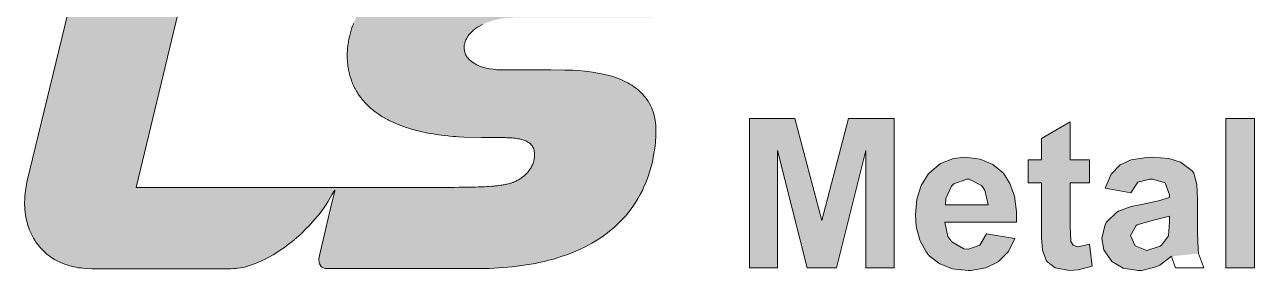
# Model space of a CAD drawing. Header units: millimetres. Extents: x 0 to 250523, y 0 to 177039.
# Drawn here: x 31378 to 63944, y 163765 to 170291 of the extents above; entities that cross this region are included whole.
import ezdxf

# ---------------------------------------------------------------- set-up
doc = ezdxf.new("R2010")
doc.units = ezdxf.units.MM
doc.header["$LTSCALE"] = 100
doc.layers.get('0').update_dxf_attribs({"linetype": 'CONTINUOUS'})
doc.layers.add('HACTH', color=250, linetype='CONTINUOUS')
doc.layers.add('manh', color=8, linetype='CONTINUOUS', lineweight=5)

# ---------------------------------------------------------------- blocks, each defined once
blk = doc.blocks.new('logoLS')
at = {"layer": 'HACTH', "true_color": 0x0a1e5a}
h = blk.add_hatch(color=158, dxfattribs=at)
h.dxf.hatch_style = 1
h.paths.add_polyline_path([(35288.67653223686, 14194.5219622702), (35417.43057662424, 14712.66692555684), (35604.77814334945, 15470.21097977314), (35659.29476782552, 15691.21663569187), (35745.95249741361, 16046.09615935513), (35764.88939951232, 16124.71462882572), (35774.77520153928, 16166.79122601374), (35787.4037206088, 16222.83089185221), (35794.32019173622, 16255.6642092354), (35800.27950019331, 16286.0641195795), (35806.60851478425, 16321.63220537727), (35811.86328111589, 16354.77483657747), (35817.34557282122, 16394.5284997992), (35820.52313164785, 16421.3345708386), (35823.80106694543, 16454.73433414189), (35825.11865110311, 16471.46077504352), (35826.447479269, 16492.75323582516), (35827.02144645818, 16504.96177229448), (35827.57844066026, 16521.73202516412), (35827.86158618611, 16538.51019388827), (35827.86362353608, 16555.29205887799), (35827.57729321159, 16572.07340054499), (35827.30078362907, 16581.11757343285), (35826.09501532081, 16605.61348337109), (35824.84152962861, 16622.3522435638), (35823.19735443231, 16639.05394043977), (35820.47435435385, 16660.28519360442), (35818.59007337573, 16672.29684811388), (35815.5677139957, 16688.80835558008), (35812.04162781686, 16705.22144272539), (35807.99514019257, 16721.51663956942), (35805.58894580824, 16730.25609633949), (35798.26153883827, 16753.66245544643), (35792.50567352993, 16769.43788690376), (35783.02380362712, 16791.78877346916), (35779.01212503179, 16800.17193998501), (35771.22474880797, 16815.048374595), (35762.75573103468, 16829.55258102692), (35752.77892893169, 16844.88322527282), (35743.83577152575, 16857.31162664795), (35733.40094660431, 16870.47755039431), (35727.9395173724, 16876.85704051709), (35722.31510816154, 16883.09105898824), (35715.23356623517, 16890.48756709933), (35710.57708652515, 16895.0938565394), (35704.46937414679, 16900.85429165506), (35698.21223877022, 16906.45433472929), (35685.28129065677, 16917.17646835564), (35670.10328075162, 16928.50698711932), (35657.97090364702, 16936.73109341186), (35643.69479188672, 16945.57334726833), (35629.05589029379, 16953.79632686474), (35617.76732147882, 16959.6051658949), (35598.83753837564, 16968.40769566211), (35583.3342119212, 16974.8474598506), (35567.61985408957, 16980.76191116538), (35558.13087532623, 16984.06653849274), (35535.70273811022, 16991.16414699826), (35519.5453458546, 16995.70307869691), (35503.27648185578, 16999.82667710038), (35491.47837596003, 17002.55478505417), (35470.46519563231, 17006.90263857198), (35453.94825163262, 17009.88326488458), (35437.37201249157, 17012.5073320634), (35417.71501141111, 17015.16471740819), (35404.08573420719, 17016.73557523271), (35370.6819860707, 17019.87626074237), (35337.26494974877, 17022.46172918985), (35249.62271869973, 17024.65459214419), (26367.92494473304, 17024.65459214419), (26070.82090774283, 17017.22634137748), (25922.51359272504, 17012.45603080868), (25774.29059651669, 17006.41306442558), (25626.18002538744, 16998.67322362331), (25434.06183236593, 16985.39389975625), (25330.4092640942, 16976.43497220881), (25182.81363951881, 16961.4431324554), (25035.46299943247, 16943.913261384), (24888.39728388307, 16923.92408088827), (24741.65643291757, 16901.55431286146), (24566.25197751983, 16871.7148858913), (24449.31006818637, 16849.97533641843), (24303.79363615706, 16820.80598123069), (24158.78247933532, 16789.30702795391), (24014.32800153527, 16755.41069955059), (23870.48160657147, 16719.04921898275), (23763.4828286533, 16690.2456343543), (23584.82140938914, 16638.67854436894), (23443.12081832078, 16594.6056613471), (23302.25267097075, 16547.92600841581), (23162.27669075178, 16498.62927838217), (23024.90107804071, 16447.33851709647), (22885.24214516464, 16392.14174277504), (22748.31486211857, 16334.9208566788), (22612.54217167269, 16275.02284374618), (22477.99549355963, 16212.42804196151), (22349.93785947363, 16149.72515212471), (22212.86579765403, 16079.07480199845), (22082.4253103534, 16008.30692307366), (21953.49590800411, 15934.82224847679), (21826.14871300384, 15858.62987386179), (21737.64505438029, 15803.4734767442), (21576.48669665027, 15698.16139701201), (21454.31860417826, 15613.9141092936), (21334.02517613617, 15527.01437988673), (21187.4537976709, 15415.50473205943), (21099.36069220991, 15345.32784223475), (20985.13898897835, 15250.58608103345), (20873.09070871037, 15153.28520854312), (20763.29066719743, 15053.45622790232), (20698.22634907859, 14992.07647847273), (20550.73287968966, 14846.34399729775), (20448.11962886446, 14739.14118522545), (20348.04500107106, 14629.56613874371), (20269.67827269435, 14540.01514540007), (20155.79676338274, 14403.47861115209), (20063.76830330538, 14287.06345754652), (19974.5682879209, 14168.46929675055), (19900.67183273623, 14065.48348197515), (19804.94676212547, 13924.9531960336), (19724.66754254594, 13800.1474984716), (19647.50195901841, 13673.39362861373), (19590.54334653855, 13575.02348296699), (19502.7962183702, 13414.29339784686), (19468.68503542209, 13348.39925363019), (19435.42281392449, 13282.07327259862), (19403.02106947242, 13215.3233544256), (19371.49131766008, 13148.15739878453), (19338.43951198482, 13075.17714328476), (19311.093820062, 13012.60927598364), (19282.24886262731, 12944.24504937557), (19254.32145353872, 12875.50085154484), (19227.32284453348, 12806.38690870796), (19201.26428734907, 12736.91344708163), (19176.15703372238, 12667.09069288242), (19143.88627147022, 12572.58126952674), (19128.84164483356, 12526.43826758029), (19106.65885807807, 12455.62984185345), (19085.47950145067, 12384.5150127401), (19065.31913097261, 12313.10520610935), (19046.1933026656, 12241.41184783162), (19028.11757255043, 12169.44636377657), (19005.74588360544, 12073.39861040655), (18995.17902119539, 12024.74490932846), (18980.35255895345, 11952.03431207291), (18966.65137157019, 11879.10351681761), (18954.09876672551, 11805.96767445217), (18942.71805209806, 11732.6419358669), (18932.53253536695, 11659.14145195187), (18923.44948330335, 11584.45559575956), (18915.83838126541, 11511.67797935277), (18909.36435737181, 11437.75225066586), (18904.1545890196, 11363.72639480204), (18900.22021269228, 11289.62261903018), (18897.5723648729, 11215.4631306192), (18896.04895423224, 11112.00978570874), (18896.18038119643, 11067.0658604505), (18897.45154139015, 10992.87275093328), (18900.03558679356, 10918.7134296993), (18903.93232581159, 10844.6105224372), (18909.14156685036, 10770.58665483538), (18915.66311831551, 10696.66445258236), (18919.65702359134, 10657.48335306637), (18932.65582717559, 10549.2199590475), (18943.16351934836, 10475.7550378851), (18955.0455357593, 10402.50289313716), (18968.32710904872, 10329.49449628673), (18983.03347185673, 10256.76081881608), (18991.52415548137, 10217.84232939011), (19016.80915981414, 10112.24289467657), (19035.89476851083, 10040.52443321183), (19056.44789590302, 9969.211119254409), (19078.47014637792, 9898.336580249425), (19113.35695974564, 9795.457002560785), (19126.92835715425, 9758.03843533498), (19153.36587065342, 9688.684202144565), (19181.2743246021, 9619.909138282412), (19210.65232901577, 9551.750701622455), (19241.49849391053, 9484.246350038098), (19286.67242228542, 9391.844356939257), (19307.58873778011, 9351.34924375394), (19342.81375938456, 9286.023490289808), (19379.4592556, 9221.48117063177), (19417.4977379702, 9157.747052873194), (19456.90171803837, 9094.845905107211), (19513.46157988091, 9009.4694919553), (19539.696212037, 8971.641388713733), (19583.03166347067, 8911.384339984272), (19627.62243844662, 8852.051053486706), (19673.44091252028, 8793.661186813028), (19720.45946124661, 8736.234397555236), (19768.65046018164, 8679.790343305503), (19794.95698589168, 8649.944203658786), (19868.43337852601, 8569.918820088264), (19919.953629183, 8516.502295635231), (19972.50787837454, 8464.098837085243), (20026.05715643999, 8412.70849946799), (20080.56249371788, 8362.331337812995), (20133.14968270226, 8315.449156832938), (20192.28727588186, 8264.616253317392), (20249.43860964175, 8217.275673538856), (20307.4093058994, 8170.94308942568), (20366.16974852281, 8125.615922646655), (20425.69032138074, 8081.291594870157), (20485.94140834082, 8037.967527765024), (20529.4618408836, 8007.596147527802), (20608.5170180588, 7954.305421689992), (20670.7836058758, 7913.946135069185), (20733.66455723997, 7874.548095085484), (20797.13126876717, 7836.096162071918), (20861.15513707325, 7798.575196361518), (20925.70755877392, 7761.970058287261), (20985.97931591188, 7728.85027531325), (21056.28562833997, 7691.447100403253), (21122.26438023953, 7657.501053627988), (21188.67719121056, 7624.414240746816), (21322.72900795774, 7560.765407726809), (21503.93465666112, 7480.918147507416), (21595.20754394576, 7443.195862820256), (21733.35767817416, 7389.054119415873), (21872.62800117058, 7337.849836693204), (22012.90725139855, 7289.463210907765), (22085.22409242578, 7265.695994387554), (22296.07130585856, 7200.688089019793), (22438.79738046927, 7160.125266408373), (22582.19542946469, 7122.011499561079), (22731.17498629168, 7085.080046649906), (22870.7391373337, 7052.824249939936), (23015.76773913927, 7021.564232678444), (23161.23486330628, 6992.37892081472), (23307.09191344131, 6965.155825385824), (23443.96800234251, 6941.345780486357), (23599.78656887566, 6916.175319277506), (23746.55435816536, 6894.346661795454), (23893.57080405287, 6874.328532792919), (24040.81304846436, 6856.152973852879), (24224.83569057088, 6836.104991947011), (24335.88297127909, 6825.431857844583), (24483.65930074814, 6812.67501509469), (24631.55691858684, 6801.249574132729), (24779.54550270236, 6790.822684511484), (25075.48123479972, 6771.645667172269), (25997.99222677585, 6749.533729660964), (27114.18041070784, 6749.533729660964), (27266.40913418296, 6747.44237308047), (27343.53431087791, 6745.270629247709), (27426.76318822813, 6742.216881420871), (27522.61144092214, 6737.158565784048), (27582.24072254472, 6733.305655701609), (27628.47448977386, 6729.821276650823), (27701.32913983171, 6723.338634055166), (27782.31212973234, 6714.816117460374), (27879.2789120567, 6701.726792676549), (27955.76386056759, 6689.336757061013), (28010.79945177783, 6679.116777607474), (28068.56505786069, 6666.688586570672), (28124.67147424515, 6653.152595876309), (28186.85618369712, 6635.802947678197), (28244.59174661141, 6617.259133282233), (28300.54420230945, 6596.721607500163), (28358.8027849379, 6571.853230315434), (28409.61673045135, 6547.300974040002), (28464.39597740921, 6516.217007550178), (28510.97753061353, 6485.877630159899), (28559.55918674741, 6448.638020956131), (28602.1295003246, 6410.523107673856), (28642.03856407874, 6368.302471957228), (28670.90589097538, 6331.217236218858), (28699.49348444492, 6290.129077273537), (28727.29372689431, 6242.698245100678), (28753.03571774648, 6188.280209265882), (28773.59725066519, 6133.537591450033), (28790.24746578548, 6076.557392074028), (28803.20951403363, 6017.205822793301), (28812.43733307335, 5957.31475222006), (28818.23805781489, 5898.590038490715), (28820.73894533899, 5843.745976874256), (28820.67622949102, 5793.862295267522), (28818.77536372992, 5746.928328987851), (28813.13462998858, 5691.513813675556), (28803.98250217503, 5632.278443035319), (28792.35178724735, 5575.35774335242), (28774.8230695856, 5509.438847582321), (28758.05766295304, 5454.556426365511), (28738.74772999855, 5400.22574473964), (28716.42207829433, 5344.211368209915), (28692.94704353682, 5290.741821932315), (28667.37125138985, 5237.924822477391), (28639.5004940388, 5184.961163694621), (28610.85985080409, 5134.612065767054), (28579.53070896561, 5083.441501496243), (28546.29850467062, 5032.914769694034), (28507.06598951109, 4978.117196672247), (28472.59547097446, 4932.947394299903), (28435.55424070114, 4887.935729103745), (28396.88278939622, 4844.100079583819), (28358.47331090283, 4803.887558942545), (28323.15991486423, 4769.569908729056), (28288.49851606786, 4737.787632881896), (28247.54764419969, 4703.47987029358), (28198.76404019992, 4665.693188676902), (28149.54645061144, 4630.290278800529), (28110.49626345607, 4603.57810255012), (28026.32799124776, 4548.315568976454), (27970.19452633557, 4514.479555209574), (27920.85126278165, 4486.644315289566), (27881.08330017608, 4465.785252009402), (27835.85813946102, 4443.117288206995), (27786.94045330956, 4420.189681217308), (27732.66406452085, 4396.691475725209), (27678.45020853402, 4375.039753663179), (27620.68034910795, 4353.976795585883), (27577.89648466127, 4339.680584982562), (27533.94740373281, 4325.780345543521), (27492.1894070959, 4313.400300062553), (27434.56790776353, 4297.549537586106), (27354.94325106452, 4277.805715976574), (27318.38892806624, 4269.512316677486), (27259.92168892326, 4257.16002133157), (27201.25335397548, 4245.789358273149), (27154.13244860561, 4237.321196246834), (27083.45417867136, 4225.609443867754), (27024.37125897384, 4216.662655188701), (26945.12588347856, 4205.615747888922), (26846.57540916593, 4193.806360431073), (26787.17094941484, 4187.347419315076), (26727.71412394056, 4181.380141379078), (26670.68850323174, 4176.072953623836), (26549.11943621782, 4165.937967642327), (26380.09119077341, 4154.171492284454), (26310.64222244266, 4150.01128698408), (26191.30664377683, 4143.649600261473), (26051.75889168005, 4137.295041493139), (25952.51788049051, 4133.36969877791), (25833.08527675644, 4129.224569053739), (25681.42509087827, 4124.779920687783), (25594.16964725277, 4122.592258544231), (25474.69446474779, 4119.975290931587), (25265.39213614026, 4116.246883813233), (24996.73571991711, 4112.645880202472), (24799.4883209985, 4110.747815521142), (24518.73677720374, 4108.964102880447), (24276.22975205898, 4107.887929922203), (23702.05046233395, 4107.050166271975), (7712.554077198963, 4107.050166271975), (10802.45946748485, 17005.5815481827), (5461.793562478735, 17005.5815481827), (5437.148918187943, 17005.3568213894), (5424.433931714273, 17005.16246186557), (5411.721868553665, 17004.87403034547), (5398.775610702812, 17004.45101561071), (5386.310559320846, 17003.89467176562), (5373.614193082321, 17003.17312013352), (5360.926527600153, 17002.29686010192), (5348.249486047542, 17001.26723720733), (5339.518409064272, 17000.46893168008), (5329.258359123836, 16999.43632488203), (5322.936271548737, 16998.74539937515), (5316.619421019336, 16998.01025707426), (5310.308482312365, 16997.22843962704), (5304.004130203859, 16996.39748868142), (5297.707039469969, 16995.51494588511), (5291.417884886963, 16994.5783528859), (5284.906973740436, 16993.54769057553), (5278.866102602332, 16992.5334137422), (5272.604949403672, 16991.42164372007), (5266.354686120525, 16990.24903259915), (5260.116117240396, 16989.01467172621), (5253.890047249151, 16987.71765244781), (5247.677280634525, 16986.35706611065), (5241.478621882852, 16984.93200406141), (5234.372432914678, 16983.21323483327), (5229.126988143078, 16981.88456247875), (5222.976802316727, 16980.25824356323), (5216.846508269314, 16978.55920050066), (5210.738297038595, 16976.7840315057), (5204.654359661974, 16974.92933479324), (5198.596887176856, 16972.99170857825), (5192.568070620414, 16970.96775107551), (5188.009599678684, 16969.37075262423), (5180.60489522363, 16966.64852591627), (5174.67385123251, 16964.35147846647), (5168.778296159348, 16961.96358319593), (5162.919559102622, 16959.4854957441), (5157.098969161744, 16956.91787175095), (5151.317855436006, 16954.26136685622), (5145.249602215131, 16951.35656366683), (5139.879665964982, 16948.68394335755), (5134.227226484799, 16945.76167849148), (5128.623655959963, 16942.74767869845), (5123.07238183089, 16939.63978048629), (5117.576831539395, 16936.43582036346), (5112.140432527056, 16933.1336348381), (5105.902821072261, 16929.17066782113), (5101.458511028788, 16926.22644487163), (5096.217389297556, 16922.6214840915), (5091.043750887504, 16918.91922132118), (5085.938097576844, 16915.12270348659), (5080.900931143784, 16911.23497751407), (5075.932753366767, 16907.2590903301), (5069.684820339782, 16902.05457255611), (5066.205371913966, 16899.05493992218), (5061.447183595621, 16894.83184398361), (5056.760019051843, 16890.53057560388), (5052.144396324294, 16886.15290477045), (5047.600833453703, 16881.70060147094), (5043.129848481971, 16877.175435693), (5036.595600019093, 16870.29271293874), (5034.407672877192, 16867.91360180959), (5030.157240092987, 16863.18059824494), (5025.980662569054, 16858.38216798677), (5021.877931322087, 16853.52031697146), (5017.849037368665, 16848.59705113701), (5013.893971726182, 16843.61437642021), (5010.01272541075, 16838.574298758), (5005.87666659872, 16833.03178516927), (5002.471364277182, 16828.33003358071), (4998.809138793498, 16823.13039981143), (4995.216311848024, 16817.88252223516), (4991.690582045354, 16812.58900037285), (4988.229647990084, 16807.25243374583), (4984.83120828832, 16801.87542187544), (4981.492961543961, 16796.46056428284), (4977.717645137571, 16790.17697769927), (4974.988037533243, 16785.5275321377), (4971.818397042109, 16780.01307006331), (4968.703315351042, 16774.46792220347), (4965.64242406364, 16768.8929354652), (4962.635354782804, 16763.28895675414), (4959.681739111664, 16757.65683297458), (4956.781208653118, 16751.99741103302), (4953.933395010186, 16746.31153783499), (4951.454852971015, 16741.25423278398), (4948.394074966781, 16734.86391302774), (4945.700046145358, 16729.10427908506), (4943.053871722543, 16723.32238591701), (4940.453580499277, 16717.51946088846), (4937.897201276035, 16711.69673136266), (4935.382762852242, 16705.85542470385), (4932.908294028719, 16699.9967682758), (4927.277916280786, 16686.26355056336), (4923.372319246526, 16676.41238693264), (4918.80780288321, 16664.54063941061), (4914.378945543198, 16652.6185435683), (4910.086874561617, 16640.64756349899), (4904.52315128257, 16624.44643864711), (4901.916404722259, 16616.56511203386), (4898.023241103045, 16604.46090775187), (4894.228740480031, 16592.32454438059), (4890.508237103932, 16580.16406169312), (4883.225280590239, 16555.91848822392), (4862.699323753362, 16479.86872928968), (1934.64647986507, 4389.206298393081), (1887.251637198729, 4148.217620989366), (1852.824718289426, 3941.604061831953), (1833.239195287344, 3784.075795280864), (1822.08883112506, 3661.773158891069), (1812.435011089081, 3501.678603509325), (1807.815576303517, 3293.670943778707), (1809.440589814913, 3170.901266452216), (1813.193502358859, 3072.46684712387), (1822.997799827833, 2925.723165591481), (1835.127274426748, 2803.520378361806), (1854.626137857675, 2656.813138301135), (1870.460810284014, 2560.497171531781), (1893.782138006063, 2439.928492692183), (1920.923819863819, 2320.161899025028), (1936.638103373698, 2257.941068721237), (1986.828571853577, 2083.581230900483), (2025.715597623028, 1967.092391190177), (2058.470907637384, 1878.220926404465), (2115.690575773944, 1738.588218402409), (2166.814821587177, 1626.919068390561), (2220.029739801073, 1520.971114580054), (2281.266648143646, 1409.61521805136), (2344.573157098843, 1304.365493265912), (2420.745730289957, 1188.846355914604), (2483.304855907802, 1101.715480162936), (2558.619253615383, 1004.690681176435), (2660.524068257189, 885.0702419492882), (2720.574612694094, 820.041132093349), (2806.974661382381, 732.7353636172484), (2938.606259069406, 612.2974954905802), (2990.007657691487, 568.9740717963432), (3086.353936582688, 492.7910523018799), (3185.669615431689, 420.5121012766031), (3254.897494120873, 373.5620852612774), (3392.424835302169, 287.925873846747), (3499.488374763751, 227.7243238015799), (3608.828902716516, 171.6135450570145), (3720.06834148604, 119.715369374142), (3833.201077075792, 71.89257132139754), (4000.210862039006, 9.675466838816646), (4064.153208094649, -11.6775618296233), (4181.600818683743, -47.56296487158397), (4300.156114741578, -79.62979198090032), (4428.379690545495, -109.8818612334435), (4539.999721502652, -132.6519759170478), (4661.01477663184, -153.6895338959293), (4782.592837868608, -171.0653498634929), (4893.240579630829, -183.6452248020214), (5026.953596002772, -194.8954575209645), (5394.129846630851, -208.9599009189405), (5906.68092979584, -208.9599009189405), (8310.816671050387, -208.9599009189405), (10979.09731202153, -208.9599009189405), (12287.0222463255, -208.9599009189405), (12725.52553351829, -208.9599009189405), (12882.92552888475, -202.8748369921232), (13005.37075780984, -193.7291141224559), (13081.06873774365, -185.6362667673966), (13248.56203058269, -160.3262918388936), (13369.03497882839, -136.3215245794272), (13448.08413531631, -118.2252752906061), (13607.29625168233, -76.6561309855897), (13724.98068870162, -41.65364843310089), (13823.63257200632, -9.571271833323408), (14071.89113075402, 81.89735112787457), (14204.49045094696, 136.8177167172544), (14587.90824409004, 318.0973452966427), (14737.11452072859, 397.3404266397118), (14970.37791978195, 530.7595872983802), (15159.6183917101, 647.471347771585), (15349.05513576197, 771.8652855482651), (15565.73760332551, 923.4246721186211), (15720.71629852825, 1038.001225689135), (15955.6781827053, 1221.804996480758), (16082.6118755457, 1326.3230615356), (16329.28395618452, 1540.403354405076), (16431.23383740522, 1633.3227670411), (16763.73784296692, 1956.061185172177), (16857.74850413285, 2053.255414021784), (17076.80548675847, 2291.125101151003), (17187.07230705605, 2417.447390908143), (17367.78204485168, 2635.575357523805), (17495.55689139652, 2799.418648517574), (17633.15949232131, 2985.998739792616), (17780.3443536564, 3199.424881945132), (17870.18829551199, 3339.361279235163), (18085.60007060843, 3710.927630872873), (18178.61017298884, 3883.294976242586), (18220.55354265484, 3965.189988380706), (18236.86997450702, 3944.7944470566), (18238.41930805344, 3906.213316752808), (18227.22401762823, 3861.471142104944), (18202.5026771347, 3791.1381776614), (17995.14988018747, 2917.165575503372), (17620.17031419219, 1326.512684493617), (17478.90114703751, 723.2269752795108), (17425.33263776963, 491.6972405210254), (17407.31844769104, 400.3937455995473), (17397.55286306411, 316.2011147401645), (17395.57063926686, 274.1480816782569), (17395.56182067853, 239.1193482230301), (17400.77645320235, 168.8640109812259), (17412.72270415444, 105.4351031552069), (17430.64208226325, 48.45337910944364), (17454.06052880478, -2.175973264675121), (17514.92952607351, -85.32567736727651), (17551.05271371489, -118.1304636016139), (17590.39949597977, -145.3413702753023), (17676.01429951144, -183.8348478995031), (17720.95496105612, -195.5914764542249), (17766.74892584036, -202.4179058697191), (17880.1435040778, -204.7881941706291), (18073.27457402169, -204.7881941706291), (18777.06049447169, -204.7881941706291), (21041.91811320034, -204.7881941706291), (24266.07870213071, -204.7881941706291), (25299.90352927335, -204.7881941706291), (25702.85249391257, -204.7881941706291), (26423.57238271239, -191.3097669397248), (26668.89942791627, -181.1855318155721), (26910.27721613937, -168.0013238653191), (27159.02628526755, -150.79751827789), (27403.71002180933, -130.1557385121705), (27648.04995871417, -105.7538859482738), (27891.97721658449, -77.50395001121797), (28024.50221428974, -60.48505871411179), (28378.29805077752, -9.063280046044383), (28620.49751326919, 31.42809064796893), (28861.91267338872, 76.33210160647286), (29048.27701977582, 114.2525748161715), (29341.94131931313, 180.0791235140641), (29580.27209460258, 239.2828145328676), (29817.26522876217, 303.6184053827892), (29983.68748695392, 352.2294929348281), (30286.56525645207, 448.422144623124), (30518.4640180443, 529.261133414926), (30833.7675865076, 650.0324808640871), (30975.62523741531, 708.7430563762899), (31200.38962958253, 807.7408345621661), (31422.22443394549, 913.1251806920627), (31600.50835858099, 1003.774266361957), (31855.90251692583, 1143.66997232032), (32067.08323940739, 1269.072028916678), (32286.65933683037, 1409.757200284395), (32476.35241051868, 1540.602854601689), (32673.69481190562, 1686.835714773682), (32894.49599954847, 1864.094009548949), (33051.83992832678, 2000.258144535066), (33231.88482088759, 2167.333976801368), (33426.76787814824, 2363.466291766789), (33572.12180825975, 2521.543231604737), (33731.6590762235, 2708.298804797698), (33885.75045316643, 2903.797150898492), (34028.13713909174, 3099.861064131605), (34164.59600409563, 3304.084179547732), (34274.0984440468, 3481.57856103743), (34413.01059746277, 3727.752815267013), (34524.78240764805, 3946.456586936256), (34593.89770402329, 4092.828438112921), (34723.38149307353, 4395.626162208674), (34848.18220490123, 4734.133567346725), (34888.92908376747, 4858.003431474266), (34959.4553206045, 5093.254165537539), (35038.94298570406, 5401.606676356867), (35076.49491088733, 5570.175707074115), (35123.46414281637, 5811.201015113272), (35168.92958120746, 6091.550115999242), (35196.36653842719, 6296.91399724537), (35222.11023543018, 6541.141265510872), (35240.41746746295, 6800.076613892335), (35247.72759142285, 7031.519424077822), (35246.1061587123, 7193.354803771653), (35242.64149015153, 7276.98406259052), (35234.12447089516, 7399.48851801979), (35215.48203726101, 7567.955123851658), (35204.43895424053, 7643.282249439856), (35182.9683095034, 7764.2075847534), (35147.1229302953, 7923.2138938508), (35125.6018058788, 8002.975502277434), (35089.3369997642, 8120.323557350959), (35039.4170433078, 8257.803752085369), (35001.27165489399, 8349.594655541936), (34949.37107407046, 8460.92718020617), (34891.32144687756, 8571.15582954255), (34829.69031278463, 8675.375602893531), (34762.07392989355, 8777.933242598956), (34700.93991171045, 8862.13238805637), (34612.26989839622, 8972.573343787806), (34530.53871171863, 9064.276910461253), (34467.03988893086, 9129.880123826966), (34354.68446660089, 9235.707944723312), (34261.18411061459, 9315.37069793488), (34187.91477094148, 9373.261298688829), (34064.74445995816, 9462.800098254229), (33962.37805602665, 9530.66683853144), (33862.52163056331, 9591.801855037744), (33750.59400215303, 9654.993401719956), (33641.65008752455, 9711.676138168785), (33488.96423625993, 9784.079619921396), (33418.79288188601, 9814.883207522393), (33305.27634011523, 9861.710769572177), (33066.01004139858, 9949.430912917713), (32840.55758603674, 10020.16081044997), (32591.95243613806, 10086.71799572103), (32364.04168742453, 10138.66521433944), (32065.74849218025, 10195.18237580015), (31880.5605005807, 10224.43704810925), (31637.16336781857, 10256.80664573022), (31485.50198247167, 10273.78112695884), (31148.36098279583, 10303.60068590339), (30849.98035589652, 10321.66094497708), (30658.00390921161, 10329.52253190137), (30412.55090692185, 10335.65701308643), (29685.22081916349, 10337.77890365774), (28357.19584154698, 10337.77890365774), (27206.65803181706, 10337.77890365774), (27010.39818258188, 10341.95061054633), (26815.08644967689, 10354.18129684514), (26730.76836380106, 10362.21548009687), (26622.33462648827, 10375.03983156738), (26433.65969891974, 10404.52621457295), (26366.78315876622, 10417.46200643544), (26250.95789850876, 10443.20931529498), (26075.46177300823, 10491.08913345309), (26011.00149913901, 10511.83059956366), (25909.16236480395, 10548.54491524282), (25753.3870358594, 10615.67147235328), (25672.9572250495, 10656.97416650195), (25610.12682631868, 10693.03767351695), (25480.51947757171, 10780.54870774556), (25366.46121779166, 10878.67863208259), (25331.22942770273, 10914.73061972961), (25277.65538692975, 10975.70064067904), (25218.79647737113, 11060.39740121906), (25191.15471510834, 11107.74326727143), (25161.03150715586, 11168.75527476956), (25133.31968740351, 11239.0572240384), (25119.19262584217, 11284.1873733988), (25099.47988219012, 11364.40587312344), (25087.47591042705, 11465.46578833141), (25084.96581178089, 11536.76540055888), (25086.49683036993, 11588.27495761169), (25091.98179578979, 11649.46825194685), (25098.61867033166, 11694.53177188907), (25114.83218088478, 11770.12200536247), (25138.53431992745, 11848.79011661239), (25152.60033278947, 11886.98052248533), (25176.5666463495, 11943.53676936129), (25203.66983563302, 11998.78194317862), (25292.79266521125, 12143.36951300141), (25338.29359865352, 12203.72268407873), (25405.14431739203, 12281.98395706829), (25539.11299654632, 12413.29791383527), (25598.52651058557, 12463.54027104995), (25694.03502337239, 12536.55289133196), (25797.69604369183, 12607.01720615301), (25868.39340972644, 12650.70596280106), (26061.52447854949, 12755.18825922976), (26120.74768228934, 12783.4136403228), (26272.00605478755, 12848.57760752539), (26347.41202685866, 12877.72369839065), (26498.79521462519, 12930.21032740659), (26580.3144817669, 12955.37263596163), (26740.65940582706, 12999.04349183588), (26817.83179540897, 13017.48201130598), (26996.74532403133, 13054.31860870262), (27058.66445790627, 13065.25693073514), (27180.01264434669, 13083.9390983365), (27265.63079866883, 13094.80312815227), (27546.49512955779, 13119.93109825614), (27837.81851750391, 13128.35920090339), (35023.21254548978, 13128.35920090339), (35172.43760725332, 13727.29078586475)])
at = {"layer": 'manh', "true_color": 0x7d8282}
h = blk.add_hatch(color=8, dxfattribs=at)
h.dxf.hatch_style = 1
h.paths.add_polyline_path([(51708.32395059044, 4536.887556573842), (51841.79597556858, 4536.887556573842), (52492.47209733153, 4203.207494131755), (52659.31212855211, 3952.947447300423), (52842.83616289577, 3185.483303682412), (50573.81173828606, 3185.483303682412), (50590.4957414082, 3519.1633661245), (50890.80779760691, 4169.839487887453), (51024.27982258412, 4303.31151286466)], flags=16)
h.paths.add_polyline_path([(52759.41614728502, 1650.555016445462), (52392.36807859771, 1033.246900928672), (51791.74396620213, 833.0388634619302), (51558.16792249202, 849.7228665840811), (50907.49180072907, 1216.770935271401), (50707.28376326418, 1500.398988347035), (50540.44373204175, 2267.863131965045), (54344.39644388749, 2267.863131965045), (54344.39644388749, 2835.119238117244), (54227.60842203244, 3635.951387979556), (53994.03237832234, 4319.99551598681), (53643.66831275808, 4853.883615894709), (53093.09620972711, 5321.035703314002), (52409.05208171986, 5604.663756390568), (51624.90393498061, 5704.767775123474), (51007.59581946197, 5638.031762634871), (50323.55169145472, 5371.087712681386), (49739.61158218036, 4887.251622139011), (49656.19156656961, 4803.831606528256), (49289.14349788323, 4203.207494131755), (49055.56745417311, 3485.795359880198), (48988.83144168451, 2651.595203774516), (49022.19944792881, 2034.287088254933), (49222.40748539462, 1300.190950882155), (49556.0875478367, 682.8828353625722), (49722.92757905823, 482.6747978976928), (50273.49968208826, 48.89071672176942), (50957.54381009551, -218.0533332317136), (51775.05996307998, -301.4733488424681), (51925.21599117841, -301.4733488424681), (52709.36413791856, -168.0013238652609), (53343.35625655937, 132.3107323325239), (53393.40826592582, 165.6787385768257), (53910.61236271251, 699.566838484723), (54260.97642827674, 1400.294969614129)])
h.paths.add_polyline_path([(58215.08516822092, 1099.982913416345), (57597.77705270227, 949.8268853160553), (57347.51700587, 1033.246900928672), (57214.04498089372, 1233.454938393552), (57214.04498089372, 1250.138941515703), (57180.67697464942, 2050.971091377083), (57180.67697464942, 4353.363522231113), (58215.08516822092, 4353.363522231113), (58215.08516822092, 5571.295750146266), (57180.67697464942, 5571.295750146266), (57180.67697464942, 7590.060127923731), (55662.43269053555, 6705.807962450665), (55662.43269053555, 5571.295750146266), (54961.70455940615, 5571.295750146266), (54961.70455940615, 4353.363522231113), (55662.43269053555, 4353.363522231113), (55662.43269053555, 1850.763053912204), (55662.43269053555, 1450.346978980582), (55712.48469990201, 782.9868540954776), (55929.37674048903, 199.0467448211275), (56396.52882790926, -168.0013238652609), (57147.30896840513, -301.4733488424681), (57614.46105582442, -268.1053425981663), (58348.55719319812, -67.89730513328686)])
h.paths.add_polyline_path([(62436.13795811858, 2584.859191285912), (62436.13795811858, 2284.547135086265), (62386.08594875213, 1533.766994591337), (62019.03788006572, 1033.246900928672), (61952.30186757713, 983.1948915603571), (61234.88973332557, 766.3028509733266), (60634.26562092907, 999.878894682508), (60384.00557409773, 1550.450997713487), (60684.31763029646, 2084.339097621385), (60734.36963966197, 2117.707103865687), (61518.51778640214, 2351.283147574868), (61735.40982698916, 2401.335156941321)], flags=16)
h.paths.add_polyline_path([(63987.75024847674, 599.462819752749), (63954.38224223244, 849.7228665840811), (63921.01423598907, 1717.291028934065), (63921.01423598907, 3485.795359880198), (63887.64622974384, 4253.259503498208), (63737.49020164543, 4853.883615894709), (63637.3861829125, 4987.355640871916), (63020.07806739386, 5454.507728292141), (62402.76995187427, 5638.031762634871), (61518.51778640214, 5704.767775123474), (61234.88973332557, 5688.083772001323), (60417.37358034204, 5571.295750146266), (59833.43347106676, 5304.351700191851), (59349.59738052532, 4803.831606528256), (59032.60132120537, 4069.735469155479), (60400.68957721988, 3819.475422322284), (60767.73764590628, 4386.731528474483), (61401.72976454707, 4536.887556573842), (61535.20178952429, 4536.887556573842), (62219.24591753153, 4353.363522231113), (62436.13795811858, 3719.371403589379), (62436.13795811858, 3569.215375490953), (61868.88185196732, 3402.375344269444), (60967.94568337209, 3202.167306804564), (60417.37358034204, 3085.379284948576), (59750.01345545693, 2851.803241239395), (59649.90943672402, 2785.067228750792), (59099.33733369398, 2267.863131965045), (59032.60132120537, 2134.391106987838), (58865.76128998388, 1400.294969614129), (58965.86530871678, 799.6708572176283), (59382.96538676961, 182.3627416989766), (59983.58949916704, -184.6853269874118), (60784.42164902843, -301.4733488424681), (60984.62968649331, -301.4733488424681), (61718.72582386795, -117.9493144988082), (61935.61786445497, -17.84529576683417), (62552.92597997456, 449.306791653391), (62602.97798934008, 282.4667604309507), (62753.13401743944, -168.0013238652609), (64254.69429843116, -168.0013238652609), (64238.01029530902, -117.9493144988082)])
h.paths.add_polyline_path([(65422.57451697986, -168.0013238652609), (65422.57451697986, 7756.900159145241), (66940.81880109372, 7756.900159145241), (66940.81880109372, -168.0013238652609)])
h.paths.add_polyline_path([(43249.53436767298, -168.0013238652609), (41681.23807419266, 6071.815843810793), (41681.23807419266, -168.0013238652609), (40196.36179632309, -168.0013238652609), (40196.36179632309, 7756.900159145241), (42598.85824591003, 7756.900159145241), (44033.68251441222, 2351.283147574868), (45451.82277979316, 7756.900159145241), (47854.31922938012, 7756.900159145241), (47854.31922938012, -168.0013238652609), (46369.44295151054, -168.0013238652609), (46369.44295151054, 6071.815843810793), (44801.14665803021, -168.0013238652609)])
edge = h.paths.add_edge_path(flags=17)
edge.add_line((62552.92597997456, 449.306791653391), (62602.97798934089, 282.466760432173))
edge.add_line((62602.97798934008, 282.4667604309507), (62753.13401743933, -168.0013238664833))
edge.add_line((62753.13401743944, -168.0013238652609), (64254.69429843081, -168.0013238652609))
edge.add_line((64254.69429843116, -168.0013238652609), (64238.01029530906, -117.9493144989246))
edge.add_line((64238.01029530902, -117.9493144988082), (63987.7502484771, 599.462819752691))
at = {"layer": 'manh'}
for points in [[(19227.32284453348, 12806.38690870796), (19201.26428734907, 12736.91344708163), (19176.15703372238, 12667.09069288242), (19143.88627147022, 12572.58126952674), (19128.84164483356, 12526.43826758029), (19106.65885807807, 12455.62984185345), (19085.47950145067, 12384.5150127401), (19065.31913097261, 12313.10520610935), (19046.1933026656, 12241.41184783162), (19028.11757255043, 12169.44636377657), (19005.74588360544, 12073.39861040655), (18995.17902119539, 12024.74490932846), (18980.35255895345, 11952.03431207291), (18966.65137157019, 11879.10351681761), (18954.09876672551, 11805.96767445217), (18942.71805209806, 11732.6419358669), (18932.53253536695, 11659.14145195187), (18923.44948330335, 11584.45559575956), (18915.83838126541, 11511.67797935277), (18909.36435737181, 11437.75225066586), (18904.1545890196, 11363.72639480204), (18900.22021269228, 11289.62261903018), (18897.5723648729, 11215.4631306192), (18896.04895423224, 11112.00978570874), (18896.18038119643, 11067.0658604505), (18897.45154139015, 10992.87275093328), (18900.03558679356, 10918.7134296993), (18903.93232581159, 10844.6105224372), (18909.14156685036, 10770.58665483538), (18915.66311831551, 10696.66445258236), (18919.65702359134, 10657.48335306637), (18932.65582717559, 10549.2199590475), (18943.16351934836, 10475.7550378851), (18955.0455357593, 10402.50289313716), (18968.32710904872, 10329.49449628673), (18983.03347185673, 10256.76081881608), (18991.52415548137, 10217.84232939011), (19016.80915981414, 10112.24289467657), (19035.89476851083, 10040.52443321183), (19056.44789590302, 9969.211119254409), (19078.47014637792, 9898.336580249425), (19113.35695974564, 9795.457002560785), (19126.92835715425, 9758.03843533498), (19153.36587065342, 9688.684202144565), (19181.2743246021, 9619.909138282412), (19210.65232901577, 9551.750701622455), (19241.49849391053, 9484.246350038098), (19286.67242228542, 9391.844356939257), (19307.58873778011, 9351.34924375394), (19342.81375938456, 9286.023490289808), (19379.4592556, 9221.48117063177), (19417.4977379702, 9157.747052873194), (19456.90171803837, 9094.845905107211), (19513.46157988091, 9009.4694919553), (19539.696212037, 8971.641388713733), (19583.03166347067, 8911.384339984272), (19627.62243844662, 8852.051053486706), (19673.44091252028, 8793.661186813028), (19720.45946124661, 8736.234397555236), (19768.65046018164, 8679.790343305503), (19794.95698589168, 8649.944203658786), (19868.43337852601, 8569.918820088264), (19919.953629183, 8516.502295635231), (19972.50787837454, 8464.098837085243), (20026.05715643999, 8412.70849946799), (20080.56249371788, 8362.331337812995), (20133.14968270226, 8315.449156832938), (20192.28727588186, 8264.616253317392), (20249.43860964175, 8217.275673538856), (20307.4093058994, 8170.94308942568), (20366.16974852281, 8125.615922646655), (20425.69032138074, 8081.291594870157), (20485.94140834082, 8037.967527765024), (20529.4618408836, 8007.596147527802), (20608.5170180588, 7954.305421689992), (20670.7836058758, 7913.946135069185), (20733.66455723997, 7874.548095085484), (20797.13126876717, 7836.096162071918), (20861.15513707325, 7798.575196361518), (20925.70755877392, 7761.970058287261), (20985.97931591188, 7728.85027531325), (21056.28562833997, 7691.447100403253), (21122.26438023953, 7657.501053627988), (21188.67719121056, 7624.414240746816), (21322.72900795774, 7560.765407726809), (21503.93465666112, 7480.918147507416), (21595.20754394576, 7443.195862820256), (21733.35767817416, 7389.054119415873), (21872.62800117058, 7337.849836693204), (22012.90725139855, 7289.463210907765), (22085.22409242578, 7265.695994387554), (22296.07130585856, 7200.688089019793), (22438.79738046927, 7160.125266408373), (22582.19542946469, 7122.011499561079), (22731.17498629168, 7085.080046649906), (22870.7391373337, 7052.824249939936), (23015.76773913927, 7021.564232678444), (23161.23486330628, 6992.37892081472), (23307.09191344131, 6965.155825385824), (23443.96800234251, 6941.345780486357), (23599.78656887566, 6916.175319277506), (23746.55435816536, 6894.346661795454), (23893.57080405287, 6874.328532792919), (24040.81304846436, 6856.152973852879), (24224.83569057088, 6836.104991947011), (24335.88297127909, 6825.431857844583), (24483.65930074814, 6812.67501509469), (24631.55691858684, 6801.249574132729), (24779.54550270236, 6790.822684511484), (25075.48123479972, 6771.645667172269), (25997.99222677585, 6749.533729660964), (27114.18041070784, 6749.533729660964), (27266.40913418296, 6747.44237308047), (27343.53431087791, 6745.270629247709), (27426.76318822813, 6742.216881420871), (27522.61144092214, 6737.158565784048), (27582.24072254472, 6733.305655701609), (27628.47448977386, 6729.821276650823), (27701.32913983171, 6723.338634055166), (27782.31212973234, 6714.816117460374), (27879.2789120567, 6701.726792676549), (27955.76386056759, 6689.336757061013), (28010.79945177783, 6679.116777607474), (28068.56505786069, 6666.688586570672), (28124.67147424515, 6653.152595876309), (28186.85618369712, 6635.802947678197), (28244.59174661141, 6617.259133282233), (28300.54420230945, 6596.721607500163), (28358.8027849379, 6571.853230315434), (28409.61673045135, 6547.300974040002), (28464.39597740921, 6516.217007550178), (28510.97753061353, 6485.877630159899), (28559.55918674741, 6448.638020956131), (28602.1295003246, 6410.523107673856), (28642.03856407874, 6368.302471957228), (28670.90589097538, 6331.217236218858), (28699.49348444492, 6290.129077273537), (28727.29372689431, 6242.698245100678), (28753.03571774648, 6188.280209265882), (28773.59725066519, 6133.537591450033), (28790.24746578548, 6076.557392074028), (28803.20951403363, 6017.205822793301), (28812.43733307335, 5957.31475222006), (28818.23805781489, 5898.590038490715), (28820.73894533899, 5843.745976874256), (28820.67622949102, 5793.862295267522), (28818.77536372992, 5746.928328987851), (28813.13462998858, 5691.513813675556), (28803.98250217503, 5632.278443035319), (28792.35178724735, 5575.35774335242), (28774.8230695856, 5509.438847582321), (28758.05766295304, 5454.556426365511), (28738.74772999855, 5400.22574473964), (28716.42207829433, 5344.211368209915), (28692.94704353682, 5290.741821932315), (28667.37125138985, 5237.924822477391), (28639.5004940388, 5184.961163694621), (28610.85985080409, 5134.612065767054), (28579.53070896561, 5083.441501496243), (28546.29850467062, 5032.914769694034), (28507.06598951109, 4978.117196672247), (28472.59547097446, 4932.947394299903), (28435.55424070114, 4887.935729103745), (28396.88278939622, 4844.100079583819), (28358.47331090283, 4803.887558942545), (28323.15991486423, 4769.569908729056), (28288.49851606786, 4737.787632881896), (28247.54764419969, 4703.47987029358), (28198.76404019992, 4665.693188676902), (28149.54645061144, 4630.290278800529), (28110.49626345607, 4603.57810255012), (28026.32799124776, 4548.315568976454), (27970.19452633557, 4514.479555209574), (27920.85126278165, 4486.644315289566), (27881.08330017608, 4465.785252009402), (27835.85813946102, 4443.117288206995), (27786.94045330956, 4420.189681217308), (27732.66406452085, 4396.691475725209), (27678.45020853402, 4375.039753663179), (27620.68034910795, 4353.976795585883), (27577.89648466127, 4339.680584982562), (27533.94740373281, 4325.780345543521), (27492.1894070959, 4313.400300062553), (27434.56790776353, 4297.549537586106), (27354.94325106452, 4277.805715976574), (27318.38892806624, 4269.512316677486), (27259.92168892326, 4257.16002133157), (27201.25335397548, 4245.789358273149), (27154.13244860561, 4237.321196246834), (27083.45417867136, 4225.609443867754), (27024.37125897384, 4216.662655188701), (26945.12588347856, 4205.615747888922), (26846.57540916593, 4193.806360431073), (26787.17094941484, 4187.347419315076), (26727.71412394056, 4181.380141379078), (26670.68850323174, 4176.072953623836), (26549.11943621782, 4165.937967642327), (26380.09119077341, 4154.171492284454), (26310.64222244266, 4150.01128698408), (26191.30664377683, 4143.649600261473), (26051.75889168005, 4137.295041493139), (25952.51788049051, 4133.36969877791), (25833.08527675644, 4129.224569053739), (25681.42509087827, 4124.779920687783), (25594.16964725277, 4122.592258544231), (25474.69446474779, 4119.975290931587), (25265.39213614026, 4116.246883813233), (24996.73571991711, 4112.645880202472), (24799.4883209985, 4110.747815521142), (24518.73677720374, 4108.964102880447), (24276.22975205898, 4107.887929922203), (23702.05046233395, 4107.050166271975), (7712.554077198963, 4107.050166271975), (10802.45946748485, 17005.5815481827)], [(4862.699323753362, 16479.86872928968), (1934.64647986507, 4389.206298393081), (1887.251637198729, 4148.217620989366), (1852.824718289426, 3941.604061831953), (1833.239195287344, 3784.075795280864), (1822.08883112506, 3661.773158891069), (1812.435011089081, 3501.678603509325), (1807.815576303517, 3293.670943778707), (1809.440589814913, 3170.901266452216), (1813.193502358859, 3072.46684712387), (1822.997799827833, 2925.723165591481), (1835.127274426748, 2803.520378361806), (1854.626137857675, 2656.813138301135), (1870.460810284014, 2560.497171531781), (1893.782138006063, 2439.928492692183), (1920.923819863819, 2320.161899025028), (1936.638103373698, 2257.941068721237), (1986.828571853577, 2083.581230900483), (2025.715597623028, 1967.092391190177), (2058.470907637384, 1878.220926404465), (2115.690575773944, 1738.588218402409), (2166.814821587177, 1626.919068390561), (2220.029739801073, 1520.971114580054), (2281.266648143646, 1409.61521805136), (2344.573157098843, 1304.365493265912), (2420.745730289957, 1188.846355914604), (2483.304855907802, 1101.715480162936), (2558.619253615383, 1004.690681176435), (2660.524068257189, 885.0702419492882), (2720.574612694094, 820.041132093349), (2806.974661382381, 732.7353636172484), (2938.606259069406, 612.2974954905802), (2990.007657691487, 568.9740717963432), (3086.353936582688, 492.7910523018799), (3185.669615431689, 420.5121012766031), (3254.897494120873, 373.5620852612774), (3392.424835302169, 287.925873846747), (3499.488374763751, 227.7243238015799), (3608.828902716516, 171.6135450570145), (3720.06834148604, 119.715369374142), (3833.201077075792, 71.89257132139754), (4000.210862039006, 9.675466838816646), (4064.153208094649, -11.6775618296233), (4181.600818683743, -47.56296487158397), (4300.156114741578, -79.62979198090032), (4428.379690545495, -109.8818612334435), (4539.999721502652, -132.6519759170478), (4661.01477663184, -153.6895338959293), (4782.592837868608, -171.0653498634929), (4893.240579630829, -183.6452248020214), (5026.953596002772, -194.8954575209645), (5394.129846630851, -208.9599009189405), (5906.68092979584, -208.9599009189405), (8310.816671050387, -208.9599009189405), (10979.09731202153, -208.9599009189405), (12287.0222463255, -208.9599009189405), (12725.52553351829, -208.9599009189405), (12882.92552888475, -202.8748369921232), (13005.37075780984, -193.7291141224559), (13081.06873774365, -185.6362667673966), (13248.56203058269, -160.3262918388936), (13369.03497882839, -136.3215245794272), (13448.08413531631, -118.2252752906061), (13607.29625168233, -76.6561309855897), (13724.98068870162, -41.65364843310089), (13823.63257200632, -9.571271833323408), (14071.89113075402, 81.89735112787457), (14204.49045094696, 136.8177167172544), (14587.90824409004, 318.0973452966427), (14737.11452072859, 397.3404266397118), (14970.37791978195, 530.7595872983802), (15159.6183917101, 647.471347771585), (15349.05513576197, 771.8652855482651), (15565.73760332551, 923.4246721186211), (15720.71629852825, 1038.001225689135), (15955.6781827053, 1221.804996480758), (16082.6118755457, 1326.3230615356), (16329.28395618452, 1540.403354405076), (16431.23383740522, 1633.3227670411), (16763.73784296692, 1956.061185172177), (16857.74850413285, 2053.255414021784), (17076.80548675847, 2291.125101151003), (17187.07230705605, 2417.447390908143), (17367.78204485168, 2635.575357523805), (17495.55689139652, 2799.418648517574), (17633.15949232131, 2985.998739792616), (17780.3443536564, 3199.424881945132), (17870.18829551199, 3339.361279235163), (18085.60007060843, 3710.927630872873), (18178.61017298884, 3883.294976242586), (18220.55354265484, 3965.189988380706), (18236.86997450702, 3944.7944470566), (18238.41930805344, 3906.213316752808), (18227.22401762823, 3861.471142104944), (18202.5026771347, 3791.1381776614), (17995.14988018747, 2917.165575503372), (17620.17031419219, 1326.512684493617), (17478.90114703751, 723.2269752795108), (17425.33263776963, 491.6972405210254), (17407.31844769104, 400.3937455995473), (17397.55286306411, 316.2011147401645), (17395.57063926686, 274.1480816782569), (17395.56182067853, 239.1193482230301), (17400.77645320235, 168.8640109812259), (17412.72270415444, 105.4351031552069), (17430.64208226325, 48.45337910944364), (17454.06052880478, -2.175973264675121), (17514.92952607351, -85.32567736727651), (17551.05271371489, -118.1304636016139), (17590.39949597977, -145.3413702753023), (17676.01429951144, -183.8348478995031), (17720.95496105612, -195.5914764542249), (17766.74892584036, -202.4179058697191), (17880.1435040778, -204.7881941706291), (18073.27457402169, -204.7881941706291), (18777.06049447169, -204.7881941706291), (21041.91811320034, -204.7881941706291), (24266.07870213071, -204.7881941706291), (25299.90352927335, -204.7881941706291), (25702.85249391257, -204.7881941706291), (26423.57238271239, -191.3097669397248), (26668.89942791627, -181.1855318155721), (26910.27721613937, -168.0013238653191), (27159.02628526755, -150.79751827789), (27403.71002180933, -130.1557385121705), (27648.04995871417, -105.7538859482738), (27891.97721658449, -77.50395001121797), (28024.50221428974, -60.48505871411179), (28378.29805077752, -9.063280046044383), (28620.49751326919, 31.42809064796893), (28861.91267338872, 76.33210160647286), (29048.27701977582, 114.2525748161715), (29341.94131931313, 180.0791235140641), (29580.27209460258, 239.2828145328676), (29817.26522876217, 303.6184053827892), (29983.68748695392, 352.2294929348281), (30286.56525645207, 448.422144623124), (30518.4640180443, 529.261133414926), (30833.7675865076, 650.0324808640871), (30975.62523741531, 708.7430563762899), (31200.38962958253, 807.7408345621661), (31422.22443394549, 913.1251806920627), (31600.50835858099, 1003.774266361957), (31855.90251692583, 1143.66997232032), (32067.08323940739, 1269.072028916678), (32286.65933683037, 1409.757200284395), (32476.35241051868, 1540.602854601689), (32673.69481190562, 1686.835714773682), (32894.49599954847, 1864.094009548949), (33051.83992832678, 2000.258144535066), (33231.88482088759, 2167.333976801368), (33426.76787814824, 2363.466291766789), (33572.12180825975, 2521.543231604737), (33731.6590762235, 2708.298804797698), (33885.75045316643, 2903.797150898492), (34028.13713909174, 3099.861064131605), (34164.59600409563, 3304.084179547732), (34274.0984440468, 3481.57856103743), (34413.01059746277, 3727.752815267013), (34524.78240764805, 3946.456586936256), (34593.89770402329, 4092.828438112921), (34723.38149307353, 4395.626162208674), (34848.18220490123, 4734.133567346725), (34888.92908376747, 4858.003431474266), (34959.4553206045, 5093.254165537539), (35038.94298570406, 5401.606676356867), (35076.49491088733, 5570.175707074115), (35123.46414281637, 5811.201015113272), (35168.92958120746, 6091.550115999242), (35196.36653842719, 6296.91399724537), (35222.11023543018, 6541.141265510872), (35240.41746746295, 6800.076613892335), (35247.72759142285, 7031.519424077822), (35246.1061587123, 7193.354803771653), (35242.64149015153, 7276.98406259052), (35234.12447089516, 7399.48851801979), (35215.48203726101, 7567.955123851658), (35204.43895424053, 7643.282249439856), (35182.9683095034, 7764.2075847534), (35147.1229302953, 7923.2138938508), (35125.6018058788, 8002.975502277434), (35089.3369997642, 8120.323557350959), (35039.4170433078, 8257.803752085369), (35001.27165489399, 8349.594655541936), (34949.37107407046, 8460.92718020617), (34891.32144687756, 8571.15582954255), (34829.69031278463, 8675.375602893531), (34762.07392989355, 8777.933242598956), (34700.93991171045, 8862.13238805637), (34612.26989839622, 8972.573343787806), (34530.53871171863, 9064.276910461253), (34467.03988893086, 9129.880123826966), (34354.68446660089, 9235.707944723312), (34261.18411061459, 9315.37069793488), (34187.91477094148, 9373.261298688829), (34064.74445995816, 9462.800098254229), (33962.37805602665, 9530.66683853144), (33862.52163056331, 9591.801855037744), (33750.59400215303, 9654.993401719956), (33641.65008752455, 9711.676138168785), (33488.96423625993, 9784.079619921396), (33418.79288188601, 9814.883207522393), (33305.27634011523, 9861.710769572177), (33066.01004139858, 9949.430912917713), (32840.55758603674, 10020.16081044997), (32591.95243613806, 10086.71799572103), (32364.04168742453, 10138.66521433944), (32065.74849218025, 10195.18237580015), (31880.5605005807, 10224.43704810925), (31637.16336781857, 10256.80664573022), (31485.50198247167, 10273.78112695884), (31148.36098279583, 10303.60068590339), (30849.98035589652, 10321.66094497708), (30658.00390921161, 10329.52253190137), (30412.55090692185, 10335.65701308643), (29685.22081916349, 10337.77890365774), (28357.19584154698, 10337.77890365774), (27206.65803181706, 10337.77890365774), (27010.39818258188, 10341.95061054633), (26815.08644967689, 10354.18129684514), (26730.76836380106, 10362.21548009687), (26622.33462648827, 10375.03983156738), (26433.65969891974, 10404.52621457295), (26366.78315876622, 10417.46200643544), (26250.95789850876, 10443.20931529498), (26075.46177300823, 10491.08913345309), (26011.00149913901, 10511.83059956366), (25909.16236480395, 10548.54491524282), (25753.3870358594, 10615.67147235328), (25672.9572250495, 10656.97416650195), (25610.12682631868, 10693.03767351695), (25480.51947757171, 10780.54870774556), (25366.46121779166, 10878.67863208259), (25331.22942770273, 10914.73061972961), (25277.65538692975, 10975.70064067904), (25218.79647737113, 11060.39740121906), (25191.15471510834, 11107.74326727143), (25161.03150715586, 11168.75527476956), (25133.31968740351, 11239.0572240384), (25119.19262584217, 11284.1873733988), (25099.47988219012, 11364.40587312344), (25087.47591042705, 11465.46578833141), (25084.96581178089, 11536.76540055888), (25086.49683036993, 11588.27495761169), (25091.98179578979, 11649.46825194685), (25098.61867033166, 11694.53177188907), (25114.83218088478, 11770.12200536247), (25138.53431992745, 11848.79011661239), (25152.60033278947, 11886.98052248533), (25176.5666463495, 11943.53676936129), (25203.66983563302, 11998.78194317862), (25292.79266521125, 12143.36951300141), (25338.29359865352, 12203.72268407873), (25405.14431739203, 12281.98395706829), (25539.11299654632, 12413.29791383527), (25598.52651058557, 12463.54027104995), (25694.03502337239, 12536.55289133196), (25797.69604369183, 12607.01720615301), (25868.39340972644, 12650.70596280106), (26061.52447854949, 12755.18825922976)], [(43249.53436767298, -168.0013238652609), (41681.23807419266, 6071.815843810793), (43249.53436767298, -168.0013238652609), (44801.14665803021, -168.0013238652609), (46369.44295151054, 6071.815843810793), (46369.44295151054, -168.0013238652609), (47854.31922938012, -168.0013238652609), (47854.31922938012, 7756.900159145241), (45451.82277979316, 7756.900159145241), (44033.68251441222, 2351.283147574868), (42598.85824591003, 7756.900159145241), (40196.36179632309, 7756.900159145241), (40196.36179632309, -168.0013238652609), (41681.23807419266, -168.0013238652609), (41681.23807419266, 6071.815843810793)], [(62552.92597997456, 449.306791653391), (62602.97798934008, 282.4667604309507), (62753.13401743944, -168.0013238652609), (64254.69429843116, -168.0013238652609), (64238.01029530902, -117.9493144988082), (63987.75024847674, 599.462819752749)]]:
    blk.add_lwpolyline(points, dxfattribs=at)
for points in [[(58215.08516822092, 1099.982913416345), (57597.77705270227, 949.8268853160553), (57347.51700587, 1033.246900928672), (57214.04498089372, 1233.454938393552), (57214.04498089372, 1250.138941515703), (57180.67697464942, 2050.971091377083), (57180.67697464942, 4353.363522231113), (58215.08516822092, 4353.363522231113), (58215.08516822092, 5571.295750146266), (57180.67697464942, 5571.295750146266), (57180.67697464942, 7590.060127923731), (55662.43269053555, 6705.807962450665), (55662.43269053555, 5571.295750146266), (54961.70455940615, 5571.295750146266), (54961.70455940615, 4353.363522231113), (55662.43269053555, 4353.363522231113), (55662.43269053555, 1850.763053912204), (55662.43269053555, 1450.346978980582), (55712.48469990201, 782.9868540954776), (55929.37674048903, 199.0467448211275), (56396.52882790926, -168.0013238652609), (57147.30896840513, -301.4733488424681), (57614.46105582442, -268.1053425981663), (58348.55719319812, -67.89730513328686)], [(65422.57451697986, -168.0013238652609), (65422.57451697986, 7756.900159145241), (66940.81880109372, 7756.900159145241), (66940.81880109372, -168.0013238652609), (65422.57451697986, -168.0013238652609)], [(52759.41614728502, 1650.555016445462), (52392.36807859771, 1033.246900928672), (51791.74396620213, 833.0388634619302), (51558.16792249202, 849.7228665840811), (50907.49180072907, 1216.770935271401), (50707.28376326418, 1500.398988347035), (50540.44373204175, 2267.863131965045), (54344.39644388749, 2267.863131965045), (54344.39644388749, 2835.119238117244), (54227.60842203244, 3635.951387979556), (53994.03237832234, 4319.99551598681), (53643.66831275808, 4853.883615894709), (53643.66831275808, 4853.883615894709), (53093.09620972711, 5321.035703314002), (52409.05208171986, 5604.663756390568), (51624.90393498061, 5704.767775123474), (51007.59581946197, 5638.031762634871), (50323.55169145472, 5371.087712681386), (49739.61158218036, 4887.251622139011), (49656.19156656961, 4803.831606528256), (49289.14349788323, 4203.207494131755), (49055.56745417311, 3485.795359880198), (48988.83144168451, 2651.595203774516), (49022.19944792881, 2034.287088254933), (49222.40748539462, 1300.190950882155), (49556.0875478367, 682.8828353625722), (49722.92757905823, 482.6747978976928), (50273.49968208826, 48.89071672176942), (50957.54381009551, -218.0533332317136), (51775.05996307998, -301.4733488424681), (51925.21599117841, -301.4733488424681), (52709.36413791856, -168.0013238652609), (53343.35625655937, 132.3107323325239), (53393.40826592582, 165.6787385768257), (53910.61236271251, 699.566838484723), (54260.97642827674, 1400.294969614129)], [(63987.75024847674, 599.462819752749), (63954.38224223244, 849.7228665840811), (63921.01423598907, 1717.291028934065), (63921.01423598907, 3485.795359880198), (63887.64622974384, 4253.259503498208), (63737.49020164543, 4853.883615894709), (63637.3861829125, 4987.355640871916), (63020.07806739386, 5454.507728292141), (63020.07806739386, 5454.507728292141), (62402.76995187427, 5638.031762634871), (61518.51778640214, 5704.767775123474), (61234.88973332557, 5688.083772001323), (60417.37358034204, 5571.295750146266), (59833.43347106676, 5304.351700191851), (59349.59738052532, 4803.831606528256), (59032.60132120537, 4069.735469155479), (60400.68957721988, 3819.475422322284), (60767.73764590628, 4386.731528474483), (61401.72976454707, 4536.887556573842), (61535.20178952429, 4536.887556573842), (62219.24591753153, 4353.363522231113), (62436.13795811858, 3719.371403589379), (62436.13795811858, 3569.215375490953), (61868.88185196732, 3402.375344269444), (60967.94568337209, 3202.167306804564), (60417.37358034204, 3085.379284948576), (59750.01345545693, 2851.803241239395), (59649.90943672402, 2785.067228750792), (59099.33733369398, 2267.863131965045), (59032.60132120537, 2134.391106987838), (58865.76128998388, 1400.294969614129), (58965.86530871678, 799.6708572176283), (59382.96538676961, 182.3627416989766), (59983.58949916704, -184.6853269874118), (60784.42164902843, -301.4733488424681), (60984.62968649331, -301.4733488424681), (61718.72582386795, -117.9493144988082), (61935.61786445497, -17.84529576683417), (62552.92597997456, 449.306791653391), (62602.97798934008, 282.4667604309507), (62753.13401743944, -168.0013238652609), (64254.69429843116, -168.0013238652609), (64238.01029530902, -117.9493144988082)], [(51708.32395059044, 4536.887556573842), (51841.79597556858, 4536.887556573842), (52492.47209733153, 4203.207494131755), (52659.31212855211, 3952.947447300423), (52842.83616289577, 3185.483303682412), (50573.81173828606, 3185.483303682412), (50590.4957414082, 3519.1633661245), (50890.80779760691, 4169.839487887453), (51024.27982258412, 4303.31151286466)], [(62436.13795811858, 2584.859191285912), (62436.13795811858, 2284.547135086265), (62386.08594875213, 1533.766994591337), (62019.03788006572, 1033.246900928672), (61952.30186757713, 983.1948915603571), (61234.88973332557, 766.3028509733266), (60634.26562092907, 999.878894682508), (60384.00557409773, 1550.450997713487), (60684.31763029646, 2084.339097621385), (60734.36963966197, 2117.707103865687), (61518.51778640214, 2351.283147574868), (61735.40982698916, 2401.335156941321)]]:
    blk.add_lwpolyline(points, close=True, dxfattribs=at)

msp = doc.modelspace()

# ---------------------------------------------------------------- block references
at = {"xscale": 0.5, "yscale": 0.5, "zscale": 0.5}
msp.add_blockref('logoLS', (30474.0892416616, 163915.932483278), dxfattribs=at)

doc.saveas('drawing.dxf')
